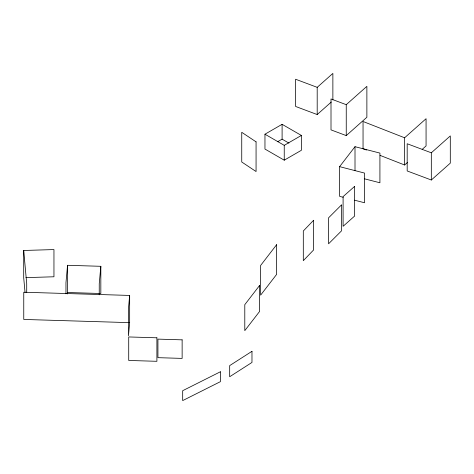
<?xml version="1.0" encoding="UTF-8"?>
<svg xmlns="http://www.w3.org/2000/svg" width="474" height="474" viewBox="0 0 474 474"><rect width="100%" height="100%" fill="white"/><g stroke="black" fill="none" stroke-linecap="round" stroke-linejoin="round"><path stroke-width="0.71" d="M380.083 155.383L404.618 164.993L404.618 137.78L426.067 118.707L426.067 145.921L422.216 149.346M67.415 293.963L67.545 292.505L100.832 293.513L100.832 266.305L67.545 265.298L65.963 282.765L65.963 293.797M100.832 266.305L99.244 283.772L99.244 294.804M129.657 295.438L128.466 308.538L128.466 335.746L129.657 322.646L129.657 295.438L23.759 292.233L23.759 319.44L129.657 322.646M343.158 197.261L339.603 196.349L339.603 166.658L355.008 146.685L379.917 153.09L379.917 182.774L364.257 178.751M317.195 87.34L295.598 79.241L295.598 106.454L317.195 114.554L317.195 87.34L332.872 73.405L332.872 99.884M317.195 114.554L331.249 102.058M346.251 104.677L366.876 86.339L366.876 117.262L346.251 135.6L331.006 129.882L331.006 98.959L346.251 104.677L346.251 135.6M404.618 164.993L407.367 162.546M431.322 152.8L450.3 135.925L450.3 163.139L431.322 180.007L407.184 170.96L407.184 143.746L431.322 152.8L431.322 180.007M264.96 134.213L282.101 124.312L301.381 135.446L301.381 150.288L284.24 160.182L264.96 149.055L264.96 134.213L284.24 145.34L301.381 135.446M277.657 141.726L282.101 139.16L288.939 143.107M25.039 292.44L23.7 277.693L23.7 250.479L53.953 249.567L53.953 276.775L25.916 277.628M339.603 166.658L364.512 173.063L364.512 202.748L354.546 200.188M404.618 137.78L363.048 121.492L363.048 148.706L366.455 150.039M23.7 250.479L26.71 283.671L26.71 292.494M355.008 146.685L355.008 170.581M284.24 145.34L284.24 160.182M282.101 124.312L282.101 139.16M67.545 265.298L67.545 292.505M276.638 244.685L260.623 265.464L260.623 295.148L276.638 274.375L276.638 244.685M259.574 285.49L244.791 304.669L244.791 330.645L259.574 311.465L259.574 285.49M313.587 220.286L303.307 230.992L303.307 260.676L313.587 249.97L313.587 220.286M341.44 204.952L328.565 217.833L328.565 243.802L341.44 230.927L341.44 204.952M354.647 186.353L343.093 196.621L343.093 226.305L354.647 216.037L354.647 186.353M251.978 351.311L229.677 365.614L229.677 376.741L251.978 362.444L251.978 351.311M220.41 371.764L182.68 390.7L182.68 400.595L220.41 381.659L220.41 371.764M156.9 337.802L128.715 336.949L128.715 360.453L156.9 361.306L156.9 337.802M182.135 339.846L157.931 339.117L157.931 357.669L182.135 358.403L182.135 339.846M256.067 141.85L241.74 132.305L241.74 161.989L256.067 171.535L256.067 141.85"/></g></svg>
